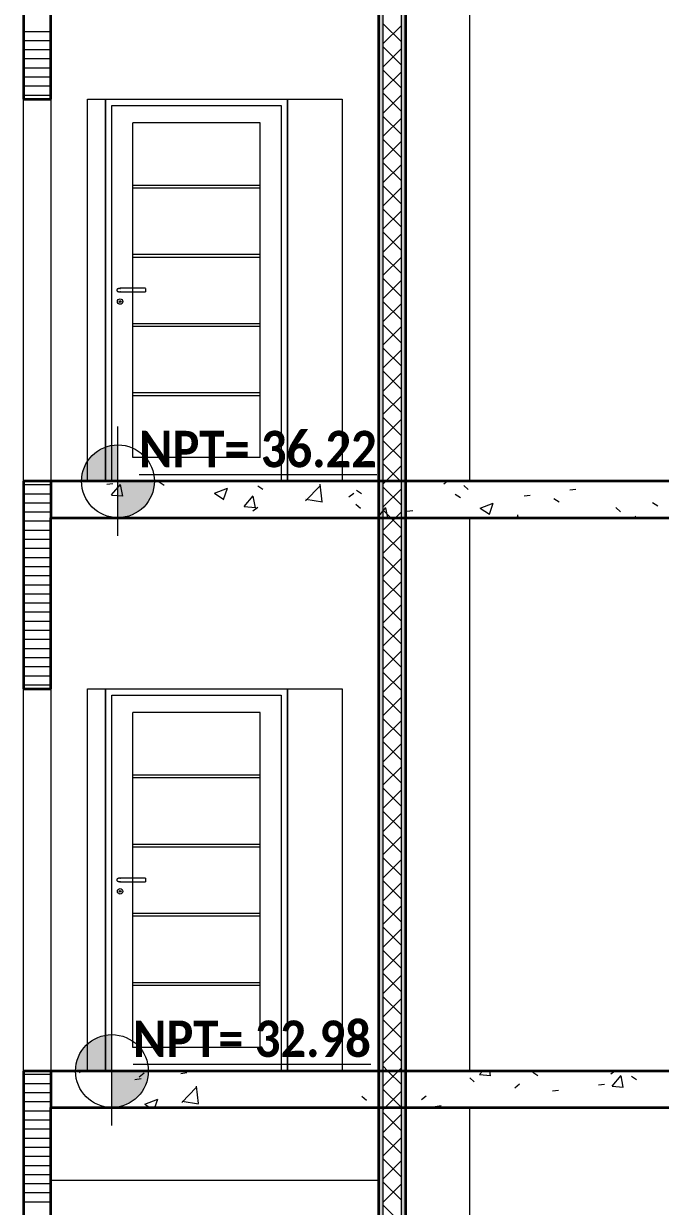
# Model space of a CAD drawing. Header units: metres. Extents: x -144 to 1000, y -717 to 29.
# Drawn here: x 342.61 to 346.09, y -616.35 to -609.89 of the extents above; entities that cross this region are included whole.
import ezdxf

# ---------------------------------------------------------------- set-up
doc = ezdxf.new("R2010")
doc.units = ezdxf.units.M
for name, color, linetype, lineweight in [('A-DOOR', 1, 'Continuous', 9), ('A-DOOR-FRAM', 1, 'Continuous', 9), ('A-FLOR', 2, 'Continuous', 9), ('A-FLOR-PATT', 8, 'Continuous', 50), ('A-WALL', 4, 'Continuous', 9), ('G-ANNO-DIMS', 1, 'Continuous', 9), ('S-BEAM', 1, 'Continuous', 9), ('S-COLS', 7, 'Continuous', 9)]:
    doc.layers.add(name, color=color, linetype=linetype, lineweight=lineweight)
doc.layers.add('A-WALL-PATT', color=7, linetype='Continuous', lineweight=35, true_color=0x9c9c9c)
doc.styles.add('Calibri_B_1', font='calibrib.ttf', dxfattribs={"height": 0.135})

msp = doc.modelspace()

# ---------------------------------------------------------------- hatches: boundary and pattern name
at = {"layer": 'A-WALL-PATT', "true_color": 0x747474}
for points in [[(344.550027697949, -612.3940006263772), (344.5748855986146, -612.3940006263772), (344.5748855986146, -609.1724167000837), (344.550027697949, -609.1724167000837), (344.550027697949, -611.9038006106537)], [(344.550027697949, -615.6155845526634), (344.5748855986146, -615.6155845526634), (344.5748855986146, -612.3940006263772), (344.550027697949, -612.3940006263772), (344.550027697949, -615.2224941758438)], [(344.550027697949, -618.8371684789497), (344.5748855986146, -618.8371684789497), (344.5748855986146, -615.6155845526634), (344.550027697949, -615.6155845526634), (344.550027697949, -618.5411877410195)]]:
    msp.add_hatch(color=8, dxfattribs=at).paths.add_polyline_path(points)
at = {"layer": 'A-WALL-PATT', "lineweight": 5, "true_color": 0x747474}
for points in [[(344.6743172012773, -612.3940006263772), (344.699175101943, -612.3940006263772), (344.699175101943, -609.1724167000837), (344.6743172012773, -609.1724167000837), (344.6743172012773, -611.9038006106537)], [(344.6743172012773, -615.6155845526634), (344.699175101943, -615.6155845526634), (344.699175101943, -612.3940006263772), (344.6743172012773, -612.3940006263772), (344.6743172012773, -615.2224941758438)], [(344.6743172012773, -618.8371684789497), (344.699175101943, -618.8371684789497), (344.699175101943, -615.6155845526634), (344.6743172012773, -615.6155845526634), (344.6743172012773, -618.5411877410195)]]:
    msp.add_hatch(color=8, dxfattribs=at).paths.add_polyline_path(points)
at = {"layer": 'G-ANNO-DIMS'}
h = msp.add_hatch(color=256, dxfattribs=at)
edge = h.paths.add_edge_path()
edge.add_line((343.1259459643604, -612.3940006263772), (342.927082759034, -612.3940006263772))
edge.add_arc((343.1259459643604, -612.3940006263772), 0.1988632053264631, 90.00000000000023, 180.0000000000002, ccw=False)
edge.add_line((343.1259459643604, -612.1951374210446), (343.1259459643604, -612.394000626371))
h = msp.add_hatch(color=256, dxfattribs=at)
edge = h.paths.add_edge_path()
edge.add_line((343.1259459643604, -612.3940006263772), (343.3248091696869, -612.3940006263772))
edge.add_arc((343.1259459643604, -612.3940006263772), 0.1988632053264632, 269.9999999999993, 359.9999999999998, ccw=False)
edge.add_line((343.1259459643604, -612.5928638317025), (343.1259459643604, -612.394000626376))
h = msp.add_hatch(color=256, dxfattribs=at)
edge = h.paths.add_edge_path()
edge.add_line((343.0929630608059, -615.6155845526634), (342.8940998554795, -615.6155845526634))
edge.add_arc((343.0929630608059, -615.6155845526634), 0.1988632053264631, 90.00000000000023, 180.0000000000002, ccw=False)
edge.add_line((343.0929630608059, -615.4167213473381), (343.0929630608059, -615.6155845526646))
h = msp.add_hatch(color=256, dxfattribs=at)
edge = h.paths.add_edge_path()
edge.add_line((343.0929630608059, -615.6155845526634), (343.2918262661324, -615.6155845526634))
edge.add_arc((343.0929630608059, -615.6155845526634), 0.1988632053264632, 269.9999999999993, 359.9999999999998, ccw=False)
edge.add_line((343.0929630608059, -615.8144477579888), (343.0929630608059, -615.6155845526623))

# ---------------------------------------------------------------- linework, layer by layer
at = {"layer": 'A-DOOR'}
for p, q in [((343.9033306225081, -610.4351980539111), (343.2073094038694, -610.4351980539111)), ((343.2073094038694, -612.2647395429128), (343.2073094038694, -610.4351980539111)), ((343.9033306225081, -612.2647395429128), (343.9033306225081, -610.4351980539111)), ((343.9033306225081, -610.7782370830944), (343.2073094038694, -610.7782370830944)), ((343.9033306225081, -610.7931518234952), (343.2073094038694, -610.7931518234952)), ((343.9033306225081, -611.1560771732154), (343.2073094038694, -611.1560771732154)), ((343.9033306225081, -611.1709919136163), (343.2073094038694, -611.1709919136163)), ((343.136010019696, -611.3400680539096), (343.1394045443137, -611.3400680539096)), ((343.1394045443137, -611.3598695429071), (343.136010019696, -611.3598695429071)), ((343.2769115257304, -611.3400256381472), (343.1377072820012, -611.3400256381472)), ((343.1377072820012, -611.3599119586768), (343.2769115257304, -611.3599119586768)), ((343.2769115257304, -611.3400680539096), (343.2769115257304, -611.3598695429071)), ((343.9033306225081, -611.5339172633364), (343.2073094038694, -611.5339172633364)), ((343.9033306225081, -611.5488320037373), (343.2073094038694, -611.5488320037373)), ((343.9033306225081, -611.9117573534575), (343.2073094038694, -611.9117573534575)), ((343.9033306225081, -611.9266720938583), (343.2073094038694, -611.9266720938583)), ((343.9033306225081, -612.2647395429128), (343.2073094038694, -612.2647395429128)), ((343.9033306225081, -613.6567819801974), (343.2073094038694, -613.6567819801974)), ((343.2073094038694, -615.4863234691991), (343.2073094038694, -613.6567819801974)), ((343.9033306225081, -615.4863234691991), (343.9033306225081, -613.6567819801974)), ((343.9033306225081, -613.9998210093879), (343.2073094038694, -613.9998210093879)), ((343.9033306225081, -614.0147357497888), (343.2073094038694, -614.0147357497888)), ((343.9033306225081, -614.3776610995089), (343.2073094038694, -614.3776610995089)), ((343.9033306225081, -614.3925758399098), (343.2073094038694, -614.3925758399098)), ((343.136010019696, -614.5616519802031), (343.1394045443137, -614.5616519802031)), ((343.1394045443137, -614.5814534692006), (343.136010019696, -614.5814534692006)), ((343.2769115257304, -614.5616095644334), (343.1377072820012, -614.5616095644334)), ((343.1377072820012, -614.581495884963), (343.2769115257304, -614.581495884963)), ((343.2769115257304, -614.5616519802031), (343.2769115257304, -614.5814534692006)), ((343.9033306225081, -614.75550118963), (343.2073094038694, -614.75550118963)), ((343.9033306225081, -614.7704159300235), (343.2073094038694, -614.7704159300235)), ((343.9033306225081, -615.133341279751), (343.2073094038694, -615.133341279751)), ((343.9033306225081, -615.1482560201446), (343.2073094038694, -615.1482560201446)), ((343.9033306225081, -615.4863234691991), (343.2073094038694, -615.4863234691991))]:
    msp.add_line(p, q, dxfattribs=at)
for centre, radius in [((343.1377072820012, -611.4125181475436), 0.01491474039948447), ((343.1377072820012, -611.4125181475436), 0.004971580133161489), ((343.1377072820012, -614.6341020738371), 0.01491474039948447), ((343.1377072820012, -614.6341020738371), 0.004971580133161489)]:
    msp.add_circle(centre, radius, dxfattribs=at)
for points in [[(343.1394045443137, -611.3400680539096), (343.1382762654155, -611.3400115401644), (343.1360003317729, -611.3400115401644), (343.13264455884, -611.3403506226502), (343.1294611927276, -611.3410172405754), (343.1265586304851, -611.3419886930758), (343.1240357475815, -611.3432318984458), (343.1219783376853, -611.3447045210676), (343.1204569115123, -611.3463564115489), (343.1195216071771, -611.3481313204945), (343.1193142131649, -611.3493563011696), (343.1193124355102, -611.3499687984047)], [(343.1193124355102, -611.3499687984047), (343.1193142131649, -611.3505812956471), (343.1195216071771, -611.3518062763294), (343.1204569115123, -611.3535811852678), (343.1219783376853, -611.3552330757491), (343.1240357475815, -611.3567056983782), (343.1265586304851, -611.3579489037409), (343.1294611927276, -611.3589203562485), (343.13264455884, -611.3595869741664), (343.1360003317729, -611.3599260566523), (343.1382762654155, -611.3599260566523), (343.1394045443137, -611.3598695429071)], [(343.1394045443137, -614.5616519802031), (343.1382762654155, -614.5615954664579), (343.1360003317729, -614.5615954664579), (343.13264455884, -614.5619345489438), (343.1294611927276, -614.5626011668617), (343.1265586304851, -614.5635726193766), (343.1240357475815, -614.564815824732), (343.1219783376853, -614.5662884473611), (343.1204569115123, -614.5679403378424), (343.1195216071771, -614.5697152467808), (343.1193142131649, -614.5709402274631), (343.1193124355102, -614.5715527247055)], [(343.1193124355102, -614.5715527247055), (343.1193142131649, -614.5721652219406), (343.1195216071771, -614.5733902026157), (343.1204569115123, -614.5751651115613), (343.1219783376853, -614.5768170020426), (343.1240357475815, -614.5782896246644), (343.1265586304851, -614.5795328300344), (343.1294611927276, -614.5805042825348), (343.13264455884, -614.5811709004599), (343.1360003317729, -614.5815099829458), (343.1382762654155, -614.5815099829458), (343.1394045443137, -614.5814534692006)]]:
    msp.add_open_spline(points, degree=3, dxfattribs=at)
at = {"layer": 'A-DOOR-FRAM', "lineweight": 5}
for p, q in [((343.0581619998682, -610.3059369704467), (343.0581619998682, -612.3940006263772)), ((344.0524780265021, -612.3940006263772), (344.0524780265021, -610.3059369704467)), ((343.0929630608059, -612.3940006263772), (343.0929630608059, -610.3407380313845)), ((343.0929630608059, -610.3407380313845), (344.0176769655716, -610.3407380313845)), ((344.0176769655716, -610.3407380313845), (344.0176769655716, -612.3940006263772)), ((343.0581619998682, -613.527520896733), (343.0581619998682, -615.6155845526634)), ((343.0929630608059, -615.6155845526634), (343.0929630608059, -613.5623219576707)), ((343.0929630608059, -613.5623219576707), (344.0176769655716, -613.5623219576707)), ((344.0176769655716, -613.5623219576707), (344.0176769655716, -615.6155845526634)), ((344.0524780265021, -615.6155845526634), (344.0524780265021, -613.527520896733))]:
    msp.add_line(p, q, dxfattribs=at)
at = {"layer": 'A-FLOR', "lineweight": 35}
for p, q in [((346.5986610699745, -612.3940006263772), (342.7598671918802, -612.3940006263772)), ((342.7598671918802, -612.3940006263772), (342.7598671918802, -612.5928638317025)), ((342.7598671918802, -612.5928638317025), (346.5986610699745, -612.5928638317025)), ((346.5986610699745, -615.6155845526634), (342.7598671918802, -615.6155845526634)), ((342.7598671918802, -615.6155845526634), (342.7598671918802, -615.8144477579888)), ((342.7598671918802, -615.8144477579888), (346.5986610699745, -615.8144477579888))]:
    msp.add_line(p, q, dxfattribs=at)
at = {"layer": 'A-FLOR-PATT', "color": 8, "lineweight": 5, "true_color": 0x828282}
for p, q in [((343.3507070397516, -612.3965810118577), (343.3788252183347, -612.4144942672108)), ((344.9064013117729, -612.4083419548886), (344.9250912949772, -612.3940006263772)), ((343.0644818760318, -612.41057266446), (343.097536069077, -612.4062209973824)), ((343.0915146758105, -612.4689376375943), (343.1402166882888, -612.4108968392582)), ((343.1523131191332, -612.4749799431636), (343.1406327771672, -612.4116562733805)), ((343.6533053226283, -612.4597770148582), (343.7035561956561, -612.4936716566997)), ((343.6533325815233, -612.459616372759), (343.7240670588124, -612.4324639508966)), ((343.7031315010006, -612.4935520117331), (343.7236155680346, -612.4325051400563)), ((343.8899874371034, -612.4193719019574), (343.9181056156792, -612.437285157325)), ((344.1511852824967, -612.5008197059985), (344.2298704805269, -612.4188133936375)), ((344.2424998030817, -612.5061052362187), (344.2313379862587, -612.4101644820009)), ((344.3878338019547, -612.4793775610276), (344.414283739299, -612.4590818102704)), ((344.4292678344625, -612.4421627920717), (344.4573860130311, -612.460076047432)), ((344.9685482318071, -612.4649536821787), (344.9966664103902, -612.482866937539)), ((345.015354591638, -612.4170567694352), (345.0399349877532, -612.4395805526626)), ((345.5953823693469, -612.4408328111356), (345.6284365623922, -612.4364811440726)), ((343.0915696082427, -612.4690826288904), (343.1519524605371, -612.4743654439342)), ((343.8161101874118, -612.5323359154324), (343.8648121998901, -612.474295117089)), ((343.8769059995736, -612.5383767080245), (343.8652256576077, -612.4750530382414)), ((344.1527251237474, -612.4919925943002), (344.2425712148595, -612.505927196228)), ((344.4262066429781, -612.5181800950347), (344.450787039086, -612.5407038782621)), ((345.1051557281878, -612.5405275683268), (345.1758902054769, -612.5133751464571)), ((345.1549560081892, -612.5744648698644), (345.1754400752232, -612.5134179981876)), ((345.3451444820146, -612.473777254), (345.3781986750598, -612.4694255869297)), ((345.5078286291589, -612.4877445722857), (345.535946807742, -612.505657827646)), ((346.0471090265107, -612.5105354623927), (346.0752272050865, -612.528448717753)), ((343.8161638358049, -612.5324764094519), (343.8765466881066, -612.5377592245029)), ((343.8630186481294, -612.5552071530226), (343.8894685854737, -612.5349114022727)), ((344.5431142183422, -612.5928638317025), (344.5894077114915, -612.5376933949271)), ((344.5998554557498, -612.5928638317025), (344.5898185380554, -612.5384498030951)), ((344.7044767361856, -612.5581227628543), (344.7375309292308, -612.5537710957913)), ((345.105129471425, -612.5406867708123), (345.1553803444601, -612.5745814126537)), ((345.3014663375923, -612.5928638317025), (345.3080214593845, -612.5860320338732)), ((345.3116751921532, -612.5928638317025), (345.3099204231237, -612.5777808155296)), ((345.8465677594193, -612.5377453502631), (345.8711481555345, -612.5602691334905)), ((345.9439040366467, -612.5928638317025), (345.9555319275948, -612.5839414371628)), ((342.909897604053, -615.6155845526634), (342.919459031529, -615.6243459867371)), ((343.242184593835, -615.6465917918292), (343.268634531172, -615.626296041072)), ((343.4692844772924, -615.6284150509207), (343.5023386703303, -615.6240633838431)), ((344.8789894094496, -615.6155845526634), (344.8808135055931, -615.6167466300728)), ((345.1013911464377, -615.6352856248311), (345.1179223088309, -615.6155845526634)), ((345.1621552943086, -615.6413096225704), (345.1574101869098, -615.6155845526634)), ((345.3919757243618, -615.6216242648195), (345.4200939029377, -615.6395375201726)), ((345.8185168075122, -615.6309539896872), (345.8385466477973, -615.6155845526634)), ((343.2190465899528, -615.6613594937705), (343.252100782998, -615.6570078267075)), ((345.0481386660447, -615.651987624148), (345.0727190621599, -615.6745114073753)), ((345.1014325243139, -615.6353926233394), (345.1618153766156, -615.6406754383831)), ((345.2938199802791, -615.7066927864987), (345.3202699176161, -615.6863970357415)), ((345.7505385689853, -615.6915417698808), (345.7835927620233, -615.6871901028178)), ((345.8259866580463, -615.6986839026692), (345.8746886705246, -615.6406431043258)), ((345.8867481747491, -615.7047063874313), (345.8750678327831, -615.6413827176482)), ((345.9312561217137, -615.6444151549265), (345.9593743002895, -615.6623284102868)), ((343.4754396798942, -615.7868385125446), (343.554124877917, -615.7048322001835)), ((343.5659013398088, -615.7937190173586), (343.554739522993, -615.6977782631482)), ((344.4589907173774, -615.7531109497402), (344.4835711134999, -615.7756347329675)), ((344.783551108723, -615.7713606235309), (344.8100010460601, -615.7510648727737)), ((345.4997091959356, -615.7245640833105), (345.5327633889808, -615.7202124162475)), ((345.8260267518833, -615.6987864039081), (345.886409604185, -615.7040692189519)), ((343.2731030152552, -615.7967593099136), (343.2993272179717, -615.8144477579888)), ((343.2731247672398, -615.7966339125239), (343.3438592445361, -615.7694814906542)), ((343.3283036670525, -615.8144477579888), (343.3433882018414, -615.7694926395459)), ((343.4764648476464, -615.7800274611916), (343.5663109387585, -615.7939620631194)), ((344.8596329358168, -615.8088317215995), (344.892687128862, -615.8044800545365))]:
    msp.add_line(p, q, dxfattribs=at)
at = {"layer": 'A-WALL', "lineweight": 35}
for p, q in [((344.550027697949, -602.9281120528292), (344.550027697949, -638.1666720366891)), ((344.699175101943, -638.1666720366891), (344.699175101943, -602.9281120528292)), ((342.6107197878862, -609.1724167000837), (342.6107197878862, -610.3059369704467)), ((342.7598671918802, -610.3059369704467), (342.7598671918802, -609.1724167000837)), ((342.6107197878862, -610.3059369704467), (342.7598671918802, -610.3059369704467)), ((342.6107197878862, -612.3940006263772), (342.6107197878862, -613.527520896733)), ((342.7598671918802, -612.3940006263772), (342.6107197878862, -612.3940006263772)), ((342.7598671918802, -613.527520896733), (342.7598671918802, -612.5928638317025)), ((342.6107197878862, -613.527520896733), (342.7598671918802, -613.527520896733)), ((342.6107197878862, -615.6155845526634), (342.6107197878862, -616.7491048230193)), ((342.7598671918802, -615.6155845526634), (342.6107197878862, -615.6155845526634)), ((342.7598671918802, -616.7491048230193), (342.7598671918802, -615.8144477579888))]:
    msp.add_line(p, q, dxfattribs=at)
at = {"layer": 'A-WALL'}
for p, q in [((344.5748855986146, -638.1666720366891), (344.5748855986146, -602.9281120528292)), ((344.6743172012773, -638.1666720366891), (344.6743172012773, -602.9281120528292)), ((342.6107197878862, -612.3940006263772), (342.6107197878862, -610.3059369704467)), ((342.7598671918802, -610.3059369704467), (342.7598671918802, -612.3940006263772)), ((342.9589539108981, -612.3940006263772), (342.9589539108981, -610.3059369704467)), ((342.9589539108981, -610.3059369704467), (344.3509963481827, -610.3059369704467)), ((343.0581619998682, -612.3940006263772), (343.0581619998682, -610.3059369704467)), ((344.0524780265021, -610.3059369704467), (344.0524780265021, -612.3940006263772)), ((344.3509963481827, -610.3059369704467), (344.3509963481827, -612.3940006263772)), ((342.6107197878862, -615.6155845526634), (342.6107197878862, -613.527520896733)), ((342.7598671918802, -613.527520896733), (342.7598671918802, -615.6155845526634)), ((342.9589539108981, -615.6155845526634), (342.9589539108981, -613.527520896733)), ((342.9589539108981, -613.527520896733), (344.3509963481827, -613.527520896733)), ((343.0581619998682, -615.6155845526634), (343.0581619998682, -613.527520896733)), ((344.0524780265021, -613.527520896733), (344.0524780265021, -615.6155845526634)), ((344.3509963481827, -613.527520896733), (344.3509963481827, -615.6155845526634))]:
    msp.add_line(p, q, dxfattribs=at)
at = {"layer": 'A-WALL-PATT', "color": 8, "lineweight": 5, "true_color": 0x727272}
for p, q in [((342.7598671918802, -609.9380400405905), (342.6107197878862, -609.9380400405905)), ((342.7598671918802, -609.9877558419219), (342.6107197878862, -609.9877558419219)), ((342.7598671918802, -610.0374716432532), (342.6107197878862, -610.0374716432532)), ((342.7598671918802, -610.0871874445845), (342.6107197878862, -610.0871874445845)), ((342.7598671918802, -610.1369032459231), (342.6107197878862, -610.1369032459231)), ((342.7598671918802, -610.1866190472545), (342.6107197878862, -610.1866190472545)), ((342.7598671918802, -610.2363348485858), (342.6107197878862, -610.2363348485858)), ((342.7598671918802, -610.2860506499098), (342.6107197878862, -610.2860506499098)), ((342.7598671918802, -612.4138869469068), (342.6107197878862, -612.4138869469068)), ((342.7598671918802, -612.4636027482381), (342.6107197878862, -612.4636027482381)), ((342.7598671918802, -612.5133185495695), (342.6107197878862, -612.5133185495695)), ((342.7598671918802, -612.5630343509008), (342.6107197878862, -612.5630343509008)), ((342.7598671918802, -612.6127501522394), (342.6107197878862, -612.6127501522394)), ((342.7598671918802, -612.6624659535635), (342.6107197878862, -612.6624659535635)), ((342.7598671918802, -612.7121817548948), (342.6107197878862, -612.7121817548948)), ((342.7598671918802, -612.7618975562261), (342.6107197878862, -612.7618975562261)), ((342.7598671918802, -612.8116133575575), (342.6107197878862, -612.8116133575575)), ((342.7598671918802, -612.8613291588961), (342.6107197878862, -612.8613291588961)), ((342.7598671918802, -612.9110449602274), (342.6107197878862, -612.9110449602274)), ((342.7598671918802, -612.9607607615515), (342.6107197878862, -612.9607607615515)), ((342.7598671918802, -613.0104765628828), (342.6107197878862, -613.0104765628828)), ((342.7598671918802, -613.0601923642141), (342.6107197878862, -613.0601923642141)), ((342.7598671918802, -613.1099081655527), (342.6107197878862, -613.1099081655527)), ((342.7598671918802, -613.159623966884), (342.6107197878862, -613.159623966884)), ((342.7598671918802, -613.2093397682154), (342.6107197878862, -613.2093397682154)), ((342.7598671918802, -613.2590555695467), (342.6107197878862, -613.2590555695467)), ((342.7598671918802, -613.308771370878), (342.6107197878862, -613.308771370878)), ((342.7598671918802, -613.3584871722094), (342.6107197878862, -613.3584871722094)), ((342.7598671918802, -613.4082029735407), (342.6107197878862, -613.4082029735407)), ((342.7598671918802, -613.457918774872), (342.6107197878862, -613.457918774872)), ((342.7598671918802, -613.5076345762034), (342.6107197878862, -613.5076345762034)), ((342.7598671918802, -615.6354708732003), (342.6107197878862, -615.6354708732003)), ((342.7598671918802, -615.6851866745244), (342.6107197878862, -615.6851866745244)), ((342.7598671918802, -615.7349024758557), (342.6107197878862, -615.7349024758557)), ((342.7598671918802, -615.7846182771871), (342.6107197878862, -615.7846182771871)), ((342.7598671918802, -615.8343340785257), (342.6107197878862, -615.8343340785257)), ((342.7598671918802, -615.884049879857), (342.6107197878862, -615.884049879857)), ((342.7598671918802, -615.9337656811883), (342.6107197878862, -615.9337656811883)), ((342.7598671918802, -615.9834814825124), (342.6107197878862, -615.9834814825124)), ((342.7598671918802, -616.033197283851), (342.6107197878862, -616.033197283851)), ((342.7598671918802, -616.0829130851823), (342.6107197878862, -616.0829130851823)), ((342.7598671918802, -616.1326288865137), (342.6107197878862, -616.1326288865137)), ((342.7598671918802, -616.182344687845), (342.6107197878862, -616.182344687845)), ((342.7598671918802, -616.2320604891763), (342.6107197878862, -616.2320604891763)), ((342.7598671918802, -616.2817762905077), (342.6107197878862, -616.2817762905077)), ((342.7598671918802, -616.331492091839), (342.6107197878862, -616.331492091839))]:
    msp.add_line(p, q, dxfattribs=at)
at = {"layer": 'A-WALL-PATT', "color": 1, "lineweight": 5, "true_color": 0xff0000}
for p, q in [((344.6743172012773, -609.9938201250523), (344.5748855986146, -609.8943885223896)), ((344.5748855986146, -610.0033857727656), (344.6743172012773, -609.9039541701029)), ((344.6743172012773, -610.1203758939707), (344.5748855986146, -610.0209442913008)), ((344.5748855986146, -610.1299415416768), (344.6743172012773, -610.0305099390141)), ((344.6743172012773, -610.2469316628819), (344.5748855986146, -610.1475000602193)), ((344.5748855986146, -610.256497310588), (344.6743172012773, -610.1570657079326)), ((344.6743172012773, -610.3734874317931), (344.5748855986146, -610.2740558291305)), ((344.5748855986146, -610.3830530794992), (344.6743172012773, -610.2836214768438)), ((344.6743172012773, -610.5000432007043), (344.5748855986146, -610.4006115980417)), ((344.5748855986146, -610.5096088484177), (344.6743172012773, -610.410177245755)), ((344.6743172012773, -610.6265989696228), (344.5748855986146, -610.5271673669602)), ((344.5748855986146, -610.6361646173289), (344.6743172012773, -610.5367330146662)), ((344.6743172012773, -610.753154738534), (344.5748855986146, -610.6537231358714)), ((344.5748855986146, -610.7627203862473), (344.6743172012773, -610.6632887835847)), ((344.6743172012773, -610.8797105074452), (344.5748855986146, -610.7802789047898)), ((344.5748855986146, -610.8892761551585), (344.6743172012773, -610.7898445524959)), ((344.6743172012773, -611.0062662763564), (344.5748855986146, -610.906834673701)), ((344.5748855986146, -611.015831924077), (344.6743172012773, -610.9164003214071)), ((344.6743172012773, -611.1328220452749), (344.5748855986146, -611.0333904426122)), ((344.5748855986146, -611.1423876929882), (344.6743172012773, -611.0429560903183)), ((344.6743172012773, -611.2593778141861), (344.5748855986146, -611.1599462115234)), ((344.5748855986146, -611.2689434618994), (344.6743172012773, -611.1695118592368)), ((344.6743172012773, -611.3859335831046), (344.5748855986146, -611.2865019804419)), ((344.5748855986146, -611.3954992308106), (344.6743172012773, -611.296067628148)), ((344.6743172012773, -611.5124893520158), (344.5748855986146, -611.4130577493531)), ((344.5748855986146, -611.5220549997218), (344.6743172012773, -611.4226233970592)), ((344.6743172012773, -611.639045120927), (344.5748855986146, -611.5396135182643)), ((344.5748855986146, -611.6486107686403), (344.6743172012773, -611.5491791659704)), ((344.6743172012773, -611.7656008898455), (344.5748855986146, -611.6661692871755)), ((344.5748855986146, -611.7751665375515), (344.6743172012773, -611.6757349348889)), ((344.6743172012773, -611.8921566587567), (344.5748855986146, -611.7927250560867)), ((344.5748855986146, -611.9017223064627), (344.6743172012773, -611.8022907038)), ((344.6743172012773, -612.0187124276679), (344.5748855986146, -611.9192808250052)), ((344.5748855986146, -612.0282780753739), (344.6743172012773, -611.9288464727185)), ((344.6743172012773, -612.1452681965791), (344.5748855986146, -612.0458365939164)), ((344.5748855986146, -612.1548338442924), (344.6743172012773, -612.0554022416297)), ((344.6743172012773, -612.2718239654976), (344.5748855986146, -612.1723923628276)), ((344.5748855986146, -612.2813896132036), (344.6743172012773, -612.1819580105409)), ((344.6743172012773, -612.3983797344088), (344.5748855986146, -612.2989481317461)), ((344.5748855986146, -612.4079453821221), (344.6743172012773, -612.3085137794594)), ((344.6743172012773, -612.52493550332), (344.5748855986146, -612.4255039006646)), ((344.5748855986146, -612.5345011510333), (344.6743172012773, -612.4350695483706)), ((344.6743172012773, -612.6514912722312), (344.5748855986146, -612.5520596695758)), ((344.5748855986146, -612.6610569199445), (344.6743172012773, -612.5616253172818)), ((344.6743172012773, -612.7780470411496), (344.5748855986146, -612.678615438487)), ((344.5748855986146, -612.787612688863), (344.6743172012773, -612.688181086193)), ((344.6743172012773, -612.9046028100609), (344.5748855986146, -612.8051712073982)), ((344.5748855986146, -612.9141684577742), (344.6743172012773, -612.8147368551042)), ((344.6743172012773, -613.0311585789793), (344.5748855986146, -612.9317269763094)), ((344.5748855986146, -613.0407242266854), (344.6743172012773, -612.9412926240227)), ((344.6743172012773, -613.1577143478905), (344.5748855986146, -613.0582827452279)), ((344.5748855986146, -613.1672799955966), (344.6743172012773, -613.0678483929339)), ((344.6743172012773, -613.2842701168017), (344.5748855986146, -613.1848385141391)), ((344.5748855986146, -613.293835764515), (344.6743172012773, -613.1944041618451)), ((344.6743172012773, -613.4108258857202), (344.5748855986146, -613.3113942830503)), ((344.5748855986146, -613.4203915334263), (344.6743172012773, -613.3209599307636)), ((344.6743172012773, -613.5373816546314), (344.5748855986146, -613.4379500519615)), ((344.5748855986146, -613.5469473023375), (344.6743172012773, -613.4475156996748)), ((344.6743172012773, -613.6639374235426), (344.5748855986146, -613.56450582088)), ((344.5748855986146, -613.6735030712487), (344.6743172012773, -613.5740714685933)), ((344.6743172012773, -613.7904931924538), (344.5748855986146, -613.6910615897912)), ((344.5748855986146, -613.8000588401599), (344.6743172012773, -613.7006272375045)), ((344.6743172012773, -613.917048961365), (344.5748855986146, -613.8176173587024)), ((344.5748855986146, -613.9266146090783), (344.6743172012773, -613.8271830064157)), ((344.6743172012773, -614.0436047302835), (344.5748855986146, -613.9441731276208)), ((344.5748855986146, -614.0531703779895), (344.6743172012773, -613.9537387753269)), ((344.6743172012773, -614.1701604991947), (344.5748855986146, -614.070728896532)), ((344.5748855986146, -614.179726146908), (344.6743172012773, -614.0802945442454)), ((344.6743172012773, -614.2967162681059), (344.5748855986146, -614.1972846654505)), ((344.5748855986146, -614.3062819158192), (344.6743172012773, -614.2068503131566)), ((344.6743172012773, -614.4232720370171), (344.5748855986146, -614.3238404343617)), ((344.5748855986146, -614.4328376847377), (344.6743172012773, -614.3334060820678)), ((344.6743172012773, -614.5498278059356), (344.5748855986146, -614.4503962032729)), ((344.5748855986146, -614.5593934536489), (344.6743172012773, -614.459961850979)), ((344.6743172012773, -614.6763835748468), (344.5748855986146, -614.5769519721841)), ((344.5748855986146, -614.6859492225601), (344.6743172012773, -614.5865176198974)), ((344.6743172012773, -614.8029393437653), (344.5748855986146, -614.7035077411026)), ((344.5748855986146, -614.8125049914713), (344.6743172012773, -614.7130733888087)), ((344.6743172012773, -614.9294951126765), (344.5748855986146, -614.8300635100138)), ((344.5748855986146, -614.9390607603825), (344.6743172012773, -614.8396291577199)), ((344.6743172012773, -615.0560508815877), (344.5748855986146, -614.956619278925)), ((344.5748855986146, -615.065616529301), (344.6743172012773, -614.9661849266311)), ((344.6743172012773, -615.1826066505062), (344.5748855986146, -615.0831750478362)), ((344.5748855986146, -615.1921722982122), (344.6743172012773, -615.0927406955495)), ((344.6743172012773, -615.3091624194174), (344.5748855986146, -615.2097308167474)), ((344.5748855986146, -615.3187280671234), (344.6743172012773, -615.2192964644607)), ((344.6743172012773, -615.4357181883286), (344.5748855986146, -615.3362865856659)), ((344.5748855986146, -615.4452838360346), (344.6743172012773, -615.3458522333792)), ((344.6743172012773, -615.5622739572398), (344.5748855986146, -615.4628423545771)), ((344.5748855986146, -615.5718396049531), (344.6743172012773, -615.4724080022904)), ((344.6010720277825, -615.6155845526634), (344.5748855986146, -615.5893981234883)), ((344.5748855986146, -615.6983953738643), (344.6743172012773, -615.5989637712016)), ((344.6743172012773, -615.6888297261582), (344.6010720277825, -615.6155845526634)), ((344.6743172012773, -615.8153854950694), (344.5748855986146, -615.7159538924068)), ((344.5748855986146, -615.8249511427755), (344.6743172012773, -615.7255195401201)), ((344.6743172012773, -615.9419412639807), (344.5748855986146, -615.842509661318)), ((344.5748855986146, -615.951506911694), (344.6743172012773, -615.8520753090313)), ((344.6743172012773, -616.0684970328919), (344.5748855986146, -615.9690654302365)), ((344.5748855986146, -616.0780626806052), (344.6743172012773, -615.9786310779425)), ((344.6743172012773, -616.1950528018031), (344.5748855986146, -616.0956211991477)), ((344.5748855986146, -616.2046184495237), (344.6743172012773, -616.1051868468537)), ((344.6743172012773, -616.3216085707215), (344.5748855986146, -616.2221769680589)), ((344.5748855986146, -616.3311742184349), (344.6743172012773, -616.2317426157722)), ((344.6743172012773, -616.4481643396327), (344.5748855986146, -616.3487327369701))]:
    msp.add_line(p, q, dxfattribs=at)
at = {"layer": 'G-ANNO-DIMS'}
for p, q in [((343.1259459643604, -612.6922954343652), (343.1259459643604, -612.0957058183892)), ((342.8276511563724, -612.3940006263772), (344.517988401645, -612.3940006263772)), ((343.0929630608059, -615.9138793606514), (343.0929630608059, -615.3172897446755)), ((342.7946682528179, -615.6155845526634), (344.4850054980905, -615.6155845526634))]:
    msp.add_line(p, q, dxfattribs=at)
for centre in [(343.1259459643604, -612.3940006263772), (343.0929630608059, -615.6155845526634)]:
    msp.add_circle(centre, 0.1988632053264632, dxfattribs=at)
at = {"layer": 'S-BEAM'}
for p, q in [((345.0479565136027, -616.2121741686394), (345.0479565136027, -615.8144477579888)), ((342.7598671918802, -616.2121741686394), (344.550027697949, -616.2121741686394))]:
    msp.add_line(p, q, dxfattribs=at)
at = {"layer": 'S-COLS'}
for p, q in [((345.0469621975697, -609.3712799054163), (345.0469621975697, -612.3940006263772)), ((345.0469621975697, -612.5928638317025), (345.0469621975697, -615.6155845526634)), ((345.0469621975697, -615.8144477579888), (345.0469621975697, -618.837168478957))]:
    msp.add_line(p, q, dxfattribs=at)

# ---------------------------------------------------------------- texts
at = {"layer": 'G-ANNO-DIMS', "style": 'Calibri_B_1', "width": 0.9}
for s, p in [('%%UNPT= 36.22', (343.2417700530038, -612.3172362718367)), ('%%UNPT= 32.98', (343.2087871494493, -615.538820198123))]:
    msp.add_text(s, height=0.1988632053264638, dxfattribs=at).set_placement(p)

doc.saveas('drawing.dxf')
